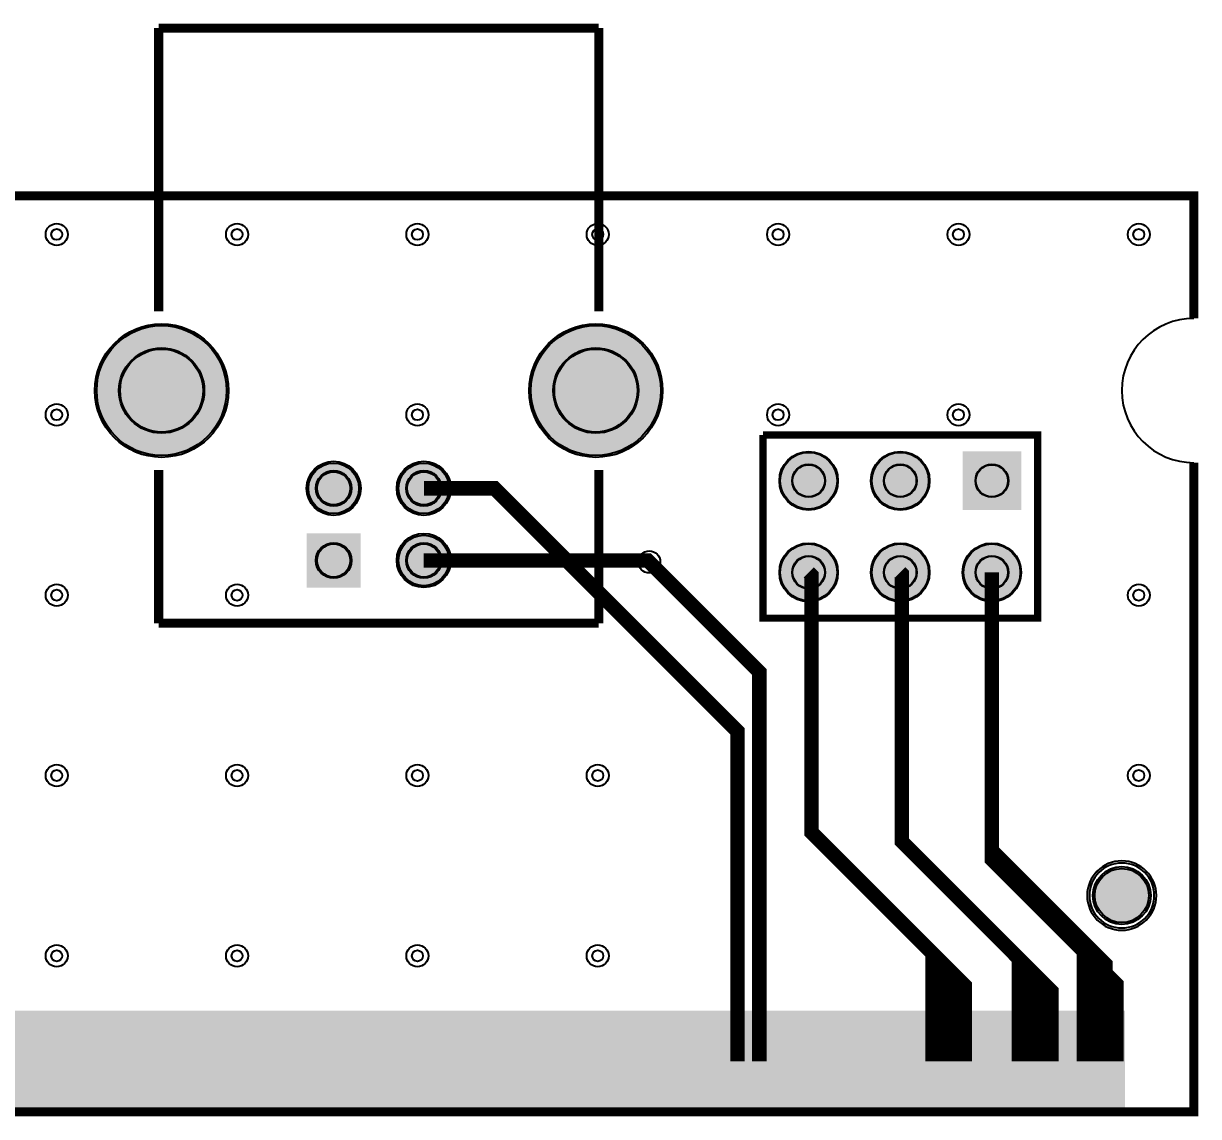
# Model space of a CAD drawing. Header units: millimetres. Extents: x -3.3 to 67.7, y -13.8 to 30.2.
# Drawn here: x 35.15 to 67.73, y -0.13 to 30.18 of the extents above; entities that cross this region are included whole.
import ezdxf

# ---------------------------------------------------------------- set-up
doc = ezdxf.new("R2010")
doc.units = ezdxf.units.MM
for name, color, linetype, true_color in [('BoardOutLine', 7, 'Continuous', 0xff00ff), ('BottomLayer', 7, 'Continuous', 0x0000ff), ('BottomPasteMaskLayer', 7, 'Continuous', 0x800000), ('BottomSolderMaskLayer', 7, 'Continuous', 0xaa00ff), ('Hole', 7, 'Continuous', 0x222222), ('Multi-Layer', 7, 'Continuous', 0xc0c0c0), ('TopLayer', 7, 'Continuous', 0xff0000), ('TopPasteMaskLayer', 7, 'Continuous', 0x808080), ('TopSilkLayer', 7, 'Continuous', 0xffcc00), ('TopSolderMaskLayer', 7, 'Continuous', 0x800080)]:
    doc.layers.add(name, color=color, linetype=linetype, true_color=true_color)

msp = doc.modelspace()

# ---------------------------------------------------------------- hatches: boundary and pattern name
at = {"layer": 'BottomLayer'}
for points in [[(35.226, 2.55), (35.676, 2.55), (35.676, 0.25), (35.226, 0.25)], [(35.826, 2.55), (36.276, 2.55), (36.276, 0.25), (35.826, 0.25)], [(36.426, 2.55), (36.876, 2.55), (36.876, 0.25), (36.426, 0.25)], [(37.026, 2.55), (37.476, 2.55), (37.476, 0.25), (37.026, 0.25)], [(37.626, 2.55), (38.076, 2.55), (38.076, 0.25), (37.626, 0.25)], [(38.226, 2.55), (38.676, 2.55), (38.676, 0.25), (38.226, 0.25)], [(38.826, 2.55), (39.276, 2.55), (39.276, 0.25), (38.826, 0.25)], [(39.426, 2.55), (39.876, 2.55), (39.876, 0.25), (39.426, 0.25)], [(40.026, 2.55), (40.476, 2.55), (40.476, 0.25), (40.026, 0.25)], [(40.626, 2.55), (41.076, 2.55), (41.076, 0.25), (40.626, 0.25)], [(41.226, 2.55), (41.676, 2.55), (41.676, 0.25), (41.226, 0.25)], [(41.826, 2.55), (42.276, 2.55), (42.276, 0.25), (41.826, 0.25)], [(42.426, 2.55), (42.876, 2.55), (42.876, 0.25), (42.426, 0.25)], [(43.026, 2.55), (43.476, 2.55), (43.476, 0.25), (43.026, 0.25)], [(43.626, 2.55), (44.076, 2.55), (44.076, 0.25), (43.626, 0.25)], [(44.226, 2.55), (44.676, 2.55), (44.676, 0.25), (44.226, 0.25)], [(44.826, 2.55), (45.276, 2.55), (45.276, 0.25), (44.826, 0.25)], [(45.426, 2.55), (45.876, 2.55), (45.876, 0.25), (45.426, 0.25)], [(46.026, 2.55), (46.476, 2.55), (46.476, 0.25), (46.026, 0.25)], [(46.626, 2.55), (47.076, 2.55), (47.076, 0.25), (46.626, 0.25)], [(47.226, 2.55), (47.676, 2.55), (47.676, 0.25), (47.226, 0.25)], [(47.826, 2.55), (48.276, 2.55), (48.276, 0.25), (47.826, 0.25)], [(48.426, 2.55), (48.876, 2.55), (48.876, 0.25), (48.426, 0.25)], [(49.026, 2.55), (49.476, 2.55), (49.476, 0.25), (49.026, 0.25)], [(49.626, 2.55), (50.076, 2.55), (50.076, 0.25), (49.626, 0.25)], [(50.226, 2.55), (50.676, 2.55), (50.676, 0.25), (50.226, 0.25)], [(50.826, 2.55), (51.276, 2.55), (51.276, 0.25), (50.826, 0.25)], [(51.426, 2.55), (51.876, 2.55), (51.876, 0.25), (51.426, 0.25)], [(52.026, 2.55), (52.476, 2.55), (52.476, 0.25), (52.026, 0.25)], [(52.626, 2.55), (53.076, 2.55), (53.076, 0.25), (52.626, 0.25)], [(53.226, 2.55), (53.676, 2.55), (53.676, 0.25), (53.226, 0.25)], [(53.826, 2.55), (54.276, 2.55), (54.276, 0.25), (53.826, 0.25)], [(54.426, 2.55), (54.876, 2.55), (54.876, 0.25), (54.426, 0.25)], [(55.026, 2.55), (55.476, 2.55), (55.476, 0.25), (55.026, 0.25)], [(55.626, 2.55), (56.076, 2.55), (56.076, 0.25), (55.626, 0.25)], [(56.226, 2.55), (56.676, 2.55), (56.676, 0.25), (56.226, 0.25)], [(56.826, 2.55), (57.276, 2.55), (57.276, 0.25), (56.826, 0.25)], [(57.426, 2.55), (57.876, 2.55), (57.876, 0.25), (57.426, 0.25)], [(58.026, 2.55), (58.476, 2.55), (58.476, 0.25), (58.026, 0.25)], [(58.626, 2.55), (59.076, 2.55), (59.076, 0.25), (58.626, 0.25)], [(59.226, 2.55), (59.676, 2.55), (59.676, 0.25), (59.226, 0.25)], [(59.826, 2.55), (60.276, 2.55), (60.276, 0.25), (59.826, 0.25)], [(60.426, 2.55), (60.876, 2.55), (60.876, 0.25), (60.426, 0.25)], [(61.026, 2.55), (61.476, 2.55), (61.476, 0.25), (61.026, 0.25)], [(61.626, 2.55), (62.076, 2.55), (62.076, 0.25), (61.626, 0.25)], [(62.226, 2.55), (62.676, 2.55), (62.676, 0.25), (62.226, 0.25)], [(62.826, 2.55), (63.276, 2.55), (63.276, 0.25), (62.826, 0.25)], [(63.426, 2.55), (63.876, 2.55), (63.876, 0.25), (63.426, 0.25)], [(64.026, 2.55), (64.476, 2.55), (64.476, 0.25), (64.026, 0.25)], [(64.626, 2.55), (65.076, 2.55), (65.076, 0.25), (64.626, 0.25)], [(65.226, 2.55), (65.676, 2.55), (65.676, 0.25), (65.226, 0.25)]]:
    msp.add_hatch(color=256, dxfattribs=at).paths.add_polyline_path(points)
at = {"layer": 'BottomPasteMaskLayer'}
for points in [[(35.226, 2.55), (35.676, 2.55), (35.676, 0.25), (35.226, 0.25)], [(35.826, 2.55), (36.276, 2.55), (36.276, 0.25), (35.826, 0.25)], [(36.426, 2.55), (36.876, 2.55), (36.876, 0.25), (36.426, 0.25)], [(37.026, 2.55), (37.476, 2.55), (37.476, 0.25), (37.026, 0.25)], [(37.626, 2.55), (38.076, 2.55), (38.076, 0.25), (37.626, 0.25)], [(38.226, 2.55), (38.676, 2.55), (38.676, 0.25), (38.226, 0.25)], [(38.826, 2.55), (39.276, 2.55), (39.276, 0.25), (38.826, 0.25)], [(39.426, 2.55), (39.876, 2.55), (39.876, 0.25), (39.426, 0.25)], [(40.026, 2.55), (40.476, 2.55), (40.476, 0.25), (40.026, 0.25)], [(40.626, 2.55), (41.076, 2.55), (41.076, 0.25), (40.626, 0.25)], [(41.226, 2.55), (41.676, 2.55), (41.676, 0.25), (41.226, 0.25)], [(41.826, 2.55), (42.276, 2.55), (42.276, 0.25), (41.826, 0.25)], [(42.426, 2.55), (42.876, 2.55), (42.876, 0.25), (42.426, 0.25)], [(43.026, 2.55), (43.476, 2.55), (43.476, 0.25), (43.026, 0.25)], [(43.626, 2.55), (44.076, 2.55), (44.076, 0.25), (43.626, 0.25)], [(44.226, 2.55), (44.676, 2.55), (44.676, 0.25), (44.226, 0.25)], [(44.826, 2.55), (45.276, 2.55), (45.276, 0.25), (44.826, 0.25)], [(45.426, 2.55), (45.876, 2.55), (45.876, 0.25), (45.426, 0.25)], [(46.026, 2.55), (46.476, 2.55), (46.476, 0.25), (46.026, 0.25)], [(46.626, 2.55), (47.076, 2.55), (47.076, 0.25), (46.626, 0.25)], [(47.226, 2.55), (47.676, 2.55), (47.676, 0.25), (47.226, 0.25)], [(47.826, 2.55), (48.276, 2.55), (48.276, 0.25), (47.826, 0.25)], [(48.426, 2.55), (48.876, 2.55), (48.876, 0.25), (48.426, 0.25)], [(49.026, 2.55), (49.476, 2.55), (49.476, 0.25), (49.026, 0.25)], [(49.626, 2.55), (50.076, 2.55), (50.076, 0.25), (49.626, 0.25)], [(50.226, 2.55), (50.676, 2.55), (50.676, 0.25), (50.226, 0.25)], [(50.826, 2.55), (51.276, 2.55), (51.276, 0.25), (50.826, 0.25)], [(51.426, 2.55), (51.876, 2.55), (51.876, 0.25), (51.426, 0.25)], [(52.026, 2.55), (52.476, 2.55), (52.476, 0.25), (52.026, 0.25)], [(52.626, 2.55), (53.076, 2.55), (53.076, 0.25), (52.626, 0.25)], [(53.226, 2.55), (53.676, 2.55), (53.676, 0.25), (53.226, 0.25)], [(53.826, 2.55), (54.276, 2.55), (54.276, 0.25), (53.826, 0.25)], [(54.426, 2.55), (54.876, 2.55), (54.876, 0.25), (54.426, 0.25)], [(55.026, 2.55), (55.476, 2.55), (55.476, 0.25), (55.026, 0.25)], [(55.626, 2.55), (56.076, 2.55), (56.076, 0.25), (55.626, 0.25)], [(56.226, 2.55), (56.676, 2.55), (56.676, 0.25), (56.226, 0.25)], [(56.826, 2.55), (57.276, 2.55), (57.276, 0.25), (56.826, 0.25)], [(57.426, 2.55), (57.876, 2.55), (57.876, 0.25), (57.426, 0.25)], [(58.026, 2.55), (58.476, 2.55), (58.476, 0.25), (58.026, 0.25)], [(58.626, 2.55), (59.076, 2.55), (59.076, 0.25), (58.626, 0.25)], [(59.226, 2.55), (59.676, 2.55), (59.676, 0.25), (59.226, 0.25)], [(59.826, 2.55), (60.276, 2.55), (60.276, 0.25), (59.826, 0.25)], [(60.426, 2.55), (60.876, 2.55), (60.876, 0.25), (60.426, 0.25)], [(61.026, 2.55), (61.476, 2.55), (61.476, 0.25), (61.026, 0.25)], [(61.626, 2.55), (62.076, 2.55), (62.076, 0.25), (61.626, 0.25)], [(62.226, 2.55), (62.676, 2.55), (62.676, 0.25), (62.226, 0.25)], [(62.826, 2.55), (63.276, 2.55), (63.276, 0.25), (62.826, 0.25)], [(63.426, 2.55), (63.876, 2.55), (63.876, 0.25), (63.426, 0.25)], [(64.026, 2.55), (64.476, 2.55), (64.476, 0.25), (64.026, 0.25)], [(64.626, 2.55), (65.076, 2.55), (65.076, 0.25), (64.626, 0.25)], [(65.226, 2.55), (65.676, 2.55), (65.676, 0.25), (65.226, 0.25)]]:
    msp.add_hatch(color=256, dxfattribs=at).paths.add_polyline_path(points)
at = {"layer": 'BottomSolderMaskLayer'}
for points in [[(37.129, 20, 1), (40.831, 20, 1)], [(49.169, 20, 1), (52.871, 20, 1)], [(56.107, 17.5, 1), (57.733, 17.5, 1)], [(58.647, 17.5, 1), (60.273, 17.5, 1)], [(62.813, 16.687), (61.187, 16.687), (61.187, 18.313), (62.813, 18.313)], [(42.999, 17.29, 1), (44.501, 17.29, 1)], [(45.499, 17.29, 1), (47.001, 17.29, 1)], [(44.501, 14.539), (42.999, 14.539), (42.999, 16.041), (44.501, 16.041)], [(45.499, 15.29, 1), (47.001, 15.29, 1)], [(56.107, 14.96, 1), (57.733, 14.96, 1)], [(58.647, 14.96, 1), (60.273, 14.96, 1)], [(61.187, 14.96, 1), (62.813, 14.96, 1)], [(64.801, 6, 1), (66.403, 6, 1)], [(35.216, 2.81), (35.686, 2.81), (35.686, -0.009), (35.216, -0.009)], [(35.816, 2.81), (36.286, 2.81), (36.286, -0.009), (35.816, -0.009)], [(36.416, 2.81), (36.886, 2.81), (36.886, -0.009), (36.416, -0.009)], [(37.016, 2.81), (37.486, 2.81), (37.486, -0.009), (37.016, -0.009)], [(37.616, 2.81), (38.086, 2.81), (38.086, -0.009), (37.616, -0.009)], [(38.216, 2.81), (38.686, 2.81), (38.686, -0.009), (38.216, -0.009)], [(38.816, 2.81), (39.286, 2.81), (39.286, -0.009), (38.816, -0.009)], [(39.416, 2.81), (39.886, 2.81), (39.886, -0.009), (39.416, -0.009)], [(40.016, 2.81), (40.486, 2.81), (40.486, -0.009), (40.016, -0.009)], [(40.616, 2.81), (41.086, 2.81), (41.086, -0.009), (40.616, -0.009)], [(41.216, 2.81), (41.686, 2.81), (41.686, -0.009), (41.216, -0.009)], [(41.816, 2.81), (42.286, 2.81), (42.286, -0.009), (41.816, -0.009)], [(42.416, 2.81), (42.886, 2.81), (42.886, -0.009), (42.416, -0.009)], [(43.016, 2.81), (43.486, 2.81), (43.486, -0.009), (43.016, -0.009)], [(43.616, 2.81), (44.086, 2.81), (44.086, -0.009), (43.616, -0.009)], [(44.216, 2.81), (44.686, 2.81), (44.686, -0.009), (44.216, -0.009)], [(44.816, 2.81), (45.286, 2.81), (45.286, -0.009), (44.816, -0.009)], [(45.416, 2.81), (45.886, 2.81), (45.886, -0.009), (45.416, -0.009)], [(46.016, 2.81), (46.486, 2.81), (46.486, -0.009), (46.016, -0.009)], [(46.616, 2.81), (47.086, 2.81), (47.086, -0.009), (46.616, -0.009)], [(47.216, 2.81), (47.686, 2.81), (47.686, -0.009), (47.216, -0.009)], [(47.816, 2.81), (48.286, 2.81), (48.286, -0.009), (47.816, -0.009)], [(48.416, 2.81), (48.886, 2.81), (48.886, -0.009), (48.416, -0.009)], [(49.016, 2.81), (49.486, 2.81), (49.486, -0.009), (49.016, -0.009)], [(49.616, 2.81), (50.086, 2.81), (50.086, -0.009), (49.616, -0.009)], [(50.216, 2.81), (50.686, 2.81), (50.686, -0.009), (50.216, -0.009)], [(50.816, 2.81), (51.286, 2.81), (51.286, -0.009), (50.816, -0.009)], [(51.416, 2.81), (51.886, 2.81), (51.886, -0.009), (51.416, -0.009)], [(52.016, 2.81), (52.486, 2.81), (52.486, -0.009), (52.016, -0.009)], [(52.616, 2.81), (53.086, 2.81), (53.086, -0.009), (52.616, -0.009)], [(53.216, 2.81), (53.686, 2.81), (53.686, -0.009), (53.216, -0.009)], [(53.816, 2.81), (54.286, 2.81), (54.286, -0.009), (53.816, -0.009)], [(54.416, 2.81), (54.886, 2.81), (54.886, -0.009), (54.416, -0.009)], [(55.016, 2.81), (55.486, 2.81), (55.486, -0.009), (55.016, -0.009)], [(55.616, 2.81), (56.086, 2.81), (56.086, -0.009), (55.616, -0.009)], [(56.216, 2.81), (56.686, 2.81), (56.686, -0.009), (56.216, -0.009)], [(56.816, 2.81), (57.286, 2.81), (57.286, -0.009), (56.816, -0.009)], [(57.416, 2.81), (57.886, 2.81), (57.886, -0.009), (57.416, -0.009)], [(58.016, 2.81), (58.486, 2.81), (58.486, -0.009), (58.016, -0.009)], [(58.616, 2.81), (59.086, 2.81), (59.086, -0.009), (58.616, -0.009)], [(59.216, 2.81), (59.686, 2.81), (59.686, -0.009), (59.216, -0.009)], [(59.816, 2.81), (60.286, 2.81), (60.286, -0.009), (59.816, -0.009)], [(60.416, 2.81), (60.886, 2.81), (60.886, -0.009), (60.416, -0.009)], [(61.016, 2.81), (61.486, 2.81), (61.486, -0.009), (61.016, -0.009)], [(61.616, 2.81), (62.086, 2.81), (62.086, -0.009), (61.616, -0.009)], [(62.216, 2.81), (62.686, 2.81), (62.686, -0.009), (62.216, -0.009)], [(62.816, 2.81), (63.286, 2.81), (63.286, -0.009), (62.816, -0.009)], [(63.416, 2.81), (63.886, 2.81), (63.886, -0.009), (63.416, -0.009)], [(64.016, 2.81), (64.486, 2.81), (64.486, -0.009), (64.016, -0.009)], [(64.616, 2.81), (65.086, 2.81), (65.086, -0.009), (64.616, -0.009)], [(65.216, 2.81), (65.686, 2.81), (65.686, -0.009), (65.216, -0.009)]]:
    msp.add_hatch(color=256, dxfattribs=at).paths.add_polyline_path(points)
at = {"layer": 'Multi-Layer'}
for points in [[(37.18, 20, 1), (40.78, 20, 1)], [(49.22, 20, 1), (52.82, 20, 1)], [(56.133, 17.5, 1), (57.707, 17.5, 1)], [(58.673, 17.5, 1), (60.247, 17.5, 1)], [(62.787, 16.713), (61.213, 16.713), (61.213, 18.287), (62.787, 18.287)], [(43.05, 17.29, 1), (44.45, 17.29, 1)], [(45.55, 17.29, 1), (46.95, 17.29, 1)], [(44.45, 14.59), (43.05, 14.59), (43.05, 15.99), (44.45, 15.99)], [(45.55, 15.29, 1), (46.95, 15.29, 1)], [(56.133, 14.96, 1), (57.707, 14.96, 1)], [(58.673, 14.96, 1), (60.247, 14.96, 1)], [(61.213, 14.96, 1), (62.787, 14.96, 1)], [(64.852, 6, 1), (66.352, 6, 1)]]:
    msp.add_hatch(color=256, dxfattribs=at).paths.add_polyline_path(points)
at = {"layer": 'TopLayer'}
for points in [[(34.926, 2.55), (35.376, 2.55), (35.376, 0.25), (34.926, 0.25)], [(35.526, 2.55), (35.976, 2.55), (35.976, 0.25), (35.526, 0.25)], [(36.126, 2.55), (36.576, 2.55), (36.576, 0.25), (36.126, 0.25)], [(36.726, 2.55), (37.176, 2.55), (37.176, 0.25), (36.726, 0.25)], [(37.326, 2.55), (37.776, 2.55), (37.776, 0.25), (37.326, 0.25)], [(37.926, 2.55), (38.376, 2.55), (38.376, 0.25), (37.926, 0.25)], [(38.526, 2.55), (38.976, 2.55), (38.976, 0.25), (38.526, 0.25)], [(39.126, 2.55), (39.576, 2.55), (39.576, 0.25), (39.126, 0.25)], [(39.726, 2.55), (40.176, 2.55), (40.176, 0.25), (39.726, 0.25)], [(40.326, 2.55), (40.776, 2.55), (40.776, 0.25), (40.326, 0.25)], [(40.926, 2.55), (41.376, 2.55), (41.376, 0.25), (40.926, 0.25)], [(41.526, 2.55), (41.976, 2.55), (41.976, 0.25), (41.526, 0.25)], [(42.126, 2.55), (42.576, 2.55), (42.576, 0.25), (42.126, 0.25)], [(42.726, 2.55), (43.176, 2.55), (43.176, 0.25), (42.726, 0.25)], [(43.326, 2.55), (43.776, 2.55), (43.776, 0.25), (43.326, 0.25)], [(43.926, 2.55), (44.376, 2.55), (44.376, 0.25), (43.926, 0.25)], [(44.526, 2.55), (44.976, 2.55), (44.976, 0.25), (44.526, 0.25)], [(45.126, 2.55), (45.576, 2.55), (45.576, 0.25), (45.126, 0.25)], [(45.726, 2.55), (46.176, 2.55), (46.176, 0.25), (45.726, 0.25)], [(46.326, 2.55), (46.776, 2.55), (46.776, 0.25), (46.326, 0.25)], [(46.926, 2.55), (47.376, 2.55), (47.376, 0.25), (46.926, 0.25)], [(47.526, 2.55), (47.976, 2.55), (47.976, 0.25), (47.526, 0.25)], [(48.126, 2.55), (48.576, 2.55), (48.576, 0.25), (48.126, 0.25)], [(48.726, 2.55), (49.176, 2.55), (49.176, 0.25), (48.726, 0.25)], [(49.326, 2.55), (49.776, 2.55), (49.776, 0.25), (49.326, 0.25)], [(49.926, 2.55), (50.376, 2.55), (50.376, 0.25), (49.926, 0.25)], [(50.526, 2.55), (50.976, 2.55), (50.976, 0.25), (50.526, 0.25)], [(51.126, 2.55), (51.576, 2.55), (51.576, 0.25), (51.126, 0.25)], [(51.726, 2.55), (52.176, 2.55), (52.176, 0.25), (51.726, 0.25)], [(52.326, 2.55), (52.776, 2.55), (52.776, 0.25), (52.326, 0.25)], [(52.926, 2.55), (53.376, 2.55), (53.376, 0.25), (52.926, 0.25)], [(53.526, 2.55), (53.976, 2.55), (53.976, 0.25), (53.526, 0.25)], [(54.126, 2.55), (54.576, 2.55), (54.576, 0.25), (54.126, 0.25)], [(54.726, 2.55), (55.176, 2.55), (55.176, 0.25), (54.726, 0.25)], [(55.326, 2.55), (55.776, 2.55), (55.776, 0.25), (55.326, 0.25)], [(55.926, 2.55), (56.376, 2.55), (56.376, 0.25), (55.926, 0.25)], [(56.526, 2.55), (56.976, 2.55), (56.976, 0.25), (56.526, 0.25)], [(57.126, 2.55), (57.576, 2.55), (57.576, 0.25), (57.126, 0.25)], [(57.726, 2.55), (58.176, 2.55), (58.176, 0.25), (57.726, 0.25)], [(58.326, 2.55), (58.776, 2.55), (58.776, 0.25), (58.326, 0.25)], [(58.926, 2.55), (59.376, 2.55), (59.376, 0.25), (58.926, 0.25)], [(59.526, 2.55), (59.976, 2.55), (59.976, 0.25), (59.526, 0.25)], [(60.126, 2.55), (60.576, 2.55), (60.576, 0.25), (60.126, 0.25)], [(60.726, 2.55), (61.176, 2.55), (61.176, 0.25), (60.726, 0.25)], [(61.326, 2.55), (61.776, 2.55), (61.776, 0.25), (61.326, 0.25)], [(61.926, 2.55), (62.376, 2.55), (62.376, 0.25), (61.926, 0.25)], [(62.526, 2.55), (62.976, 2.55), (62.976, 0.25), (62.526, 0.25)], [(63.126, 2.55), (63.576, 2.55), (63.576, 0.25), (63.126, 0.25)], [(63.726, 2.55), (64.176, 2.55), (64.176, 0.25), (63.726, 0.25)], [(64.326, 2.55), (64.776, 2.55), (64.776, 0.25), (64.326, 0.25)], [(64.926, 2.55), (65.376, 2.55), (65.376, 0.25), (64.926, 0.25)]]:
    msp.add_hatch(color=256, dxfattribs=at).paths.add_polyline_path(points)
at = {"layer": 'TopPasteMaskLayer'}
for points in [[(34.926, 2.55), (35.376, 2.55), (35.376, 0.25), (34.926, 0.25)], [(35.526, 2.55), (35.976, 2.55), (35.976, 0.25), (35.526, 0.25)], [(36.126, 2.55), (36.576, 2.55), (36.576, 0.25), (36.126, 0.25)], [(36.726, 2.55), (37.176, 2.55), (37.176, 0.25), (36.726, 0.25)], [(37.326, 2.55), (37.776, 2.55), (37.776, 0.25), (37.326, 0.25)], [(37.926, 2.55), (38.376, 2.55), (38.376, 0.25), (37.926, 0.25)], [(38.526, 2.55), (38.976, 2.55), (38.976, 0.25), (38.526, 0.25)], [(39.126, 2.55), (39.576, 2.55), (39.576, 0.25), (39.126, 0.25)], [(39.726, 2.55), (40.176, 2.55), (40.176, 0.25), (39.726, 0.25)], [(40.326, 2.55), (40.776, 2.55), (40.776, 0.25), (40.326, 0.25)], [(40.926, 2.55), (41.376, 2.55), (41.376, 0.25), (40.926, 0.25)], [(41.526, 2.55), (41.976, 2.55), (41.976, 0.25), (41.526, 0.25)], [(42.126, 2.55), (42.576, 2.55), (42.576, 0.25), (42.126, 0.25)], [(42.726, 2.55), (43.176, 2.55), (43.176, 0.25), (42.726, 0.25)], [(43.326, 2.55), (43.776, 2.55), (43.776, 0.25), (43.326, 0.25)], [(43.926, 2.55), (44.376, 2.55), (44.376, 0.25), (43.926, 0.25)], [(44.526, 2.55), (44.976, 2.55), (44.976, 0.25), (44.526, 0.25)], [(45.126, 2.55), (45.576, 2.55), (45.576, 0.25), (45.126, 0.25)], [(45.726, 2.55), (46.176, 2.55), (46.176, 0.25), (45.726, 0.25)], [(46.326, 2.55), (46.776, 2.55), (46.776, 0.25), (46.326, 0.25)], [(46.926, 2.55), (47.376, 2.55), (47.376, 0.25), (46.926, 0.25)], [(47.526, 2.55), (47.976, 2.55), (47.976, 0.25), (47.526, 0.25)], [(48.126, 2.55), (48.576, 2.55), (48.576, 0.25), (48.126, 0.25)], [(48.726, 2.55), (49.176, 2.55), (49.176, 0.25), (48.726, 0.25)], [(49.326, 2.55), (49.776, 2.55), (49.776, 0.25), (49.326, 0.25)], [(49.926, 2.55), (50.376, 2.55), (50.376, 0.25), (49.926, 0.25)], [(50.526, 2.55), (50.976, 2.55), (50.976, 0.25), (50.526, 0.25)], [(51.126, 2.55), (51.576, 2.55), (51.576, 0.25), (51.126, 0.25)], [(51.726, 2.55), (52.176, 2.55), (52.176, 0.25), (51.726, 0.25)], [(52.326, 2.55), (52.776, 2.55), (52.776, 0.25), (52.326, 0.25)], [(52.926, 2.55), (53.376, 2.55), (53.376, 0.25), (52.926, 0.25)], [(53.526, 2.55), (53.976, 2.55), (53.976, 0.25), (53.526, 0.25)], [(54.126, 2.55), (54.576, 2.55), (54.576, 0.25), (54.126, 0.25)], [(54.726, 2.55), (55.176, 2.55), (55.176, 0.25), (54.726, 0.25)], [(55.326, 2.55), (55.776, 2.55), (55.776, 0.25), (55.326, 0.25)], [(55.926, 2.55), (56.376, 2.55), (56.376, 0.25), (55.926, 0.25)], [(56.526, 2.55), (56.976, 2.55), (56.976, 0.25), (56.526, 0.25)], [(57.126, 2.55), (57.576, 2.55), (57.576, 0.25), (57.126, 0.25)], [(57.726, 2.55), (58.176, 2.55), (58.176, 0.25), (57.726, 0.25)], [(58.326, 2.55), (58.776, 2.55), (58.776, 0.25), (58.326, 0.25)], [(58.926, 2.55), (59.376, 2.55), (59.376, 0.25), (58.926, 0.25)], [(59.526, 2.55), (59.976, 2.55), (59.976, 0.25), (59.526, 0.25)], [(60.126, 2.55), (60.576, 2.55), (60.576, 0.25), (60.126, 0.25)], [(60.726, 2.55), (61.176, 2.55), (61.176, 0.25), (60.726, 0.25)], [(61.326, 2.55), (61.776, 2.55), (61.776, 0.25), (61.326, 0.25)], [(61.926, 2.55), (62.376, 2.55), (62.376, 0.25), (61.926, 0.25)], [(62.526, 2.55), (62.976, 2.55), (62.976, 0.25), (62.526, 0.25)], [(63.126, 2.55), (63.576, 2.55), (63.576, 0.25), (63.126, 0.25)], [(63.726, 2.55), (64.176, 2.55), (64.176, 0.25), (63.726, 0.25)], [(64.326, 2.55), (64.776, 2.55), (64.776, 0.25), (64.326, 0.25)], [(64.926, 2.55), (65.376, 2.55), (65.376, 0.25), (64.926, 0.25)]]:
    msp.add_hatch(color=256, dxfattribs=at).paths.add_polyline_path(points)
at = {"layer": 'TopSolderMaskLayer'}
for points in [[(37.129, 20, 1), (40.831, 20, 1)], [(49.169, 20, 1), (52.871, 20, 1)], [(56.107, 17.5, 1), (57.733, 17.5, 1)], [(58.647, 17.5, 1), (60.273, 17.5, 1)], [(62.813, 16.687), (61.187, 16.687), (61.187, 18.313), (62.813, 18.313)], [(42.999, 17.29, 1), (44.501, 17.29, 1)], [(45.499, 17.29, 1), (47.001, 17.29, 1)], [(44.501, 14.539), (42.999, 14.539), (42.999, 16.041), (44.501, 16.041)], [(45.499, 15.29, 1), (47.001, 15.29, 1)], [(56.107, 14.96, 1), (57.733, 14.96, 1)], [(58.647, 14.96, 1), (60.273, 14.96, 1)], [(61.187, 14.96, 1), (62.813, 14.96, 1)], [(64.801, 6, 1), (66.403, 6, 1)], [(34.916, 2.81), (35.386, 2.81), (35.386, -0.009), (34.916, -0.009)], [(35.516, 2.81), (35.986, 2.81), (35.986, -0.009), (35.516, -0.009)], [(36.116, 2.81), (36.586, 2.81), (36.586, -0.009), (36.116, -0.009)], [(36.716, 2.81), (37.186, 2.81), (37.186, -0.009), (36.716, -0.009)], [(37.316, 2.81), (37.786, 2.81), (37.786, -0.009), (37.316, -0.009)], [(37.916, 2.81), (38.386, 2.81), (38.386, -0.009), (37.916, -0.009)], [(38.516, 2.81), (38.986, 2.81), (38.986, -0.009), (38.516, -0.009)], [(39.116, 2.81), (39.586, 2.81), (39.586, -0.009), (39.116, -0.009)], [(39.716, 2.81), (40.186, 2.81), (40.186, -0.009), (39.716, -0.009)], [(40.316, 2.81), (40.786, 2.81), (40.786, -0.009), (40.316, -0.009)], [(40.916, 2.81), (41.386, 2.81), (41.386, -0.009), (40.916, -0.009)], [(41.516, 2.81), (41.986, 2.81), (41.986, -0.009), (41.516, -0.009)], [(42.116, 2.81), (42.586, 2.81), (42.586, -0.009), (42.116, -0.009)], [(42.716, 2.81), (43.186, 2.81), (43.186, -0.009), (42.716, -0.009)], [(43.316, 2.81), (43.786, 2.81), (43.786, -0.009), (43.316, -0.009)], [(43.916, 2.81), (44.386, 2.81), (44.386, -0.009), (43.916, -0.009)], [(44.516, 2.81), (44.986, 2.81), (44.986, -0.009), (44.516, -0.009)], [(45.116, 2.81), (45.586, 2.81), (45.586, -0.009), (45.116, -0.009)], [(45.716, 2.81), (46.186, 2.81), (46.186, -0.009), (45.716, -0.009)], [(46.316, 2.81), (46.786, 2.81), (46.786, -0.009), (46.316, -0.009)], [(46.916, 2.81), (47.386, 2.81), (47.386, -0.009), (46.916, -0.009)], [(47.516, 2.81), (47.986, 2.81), (47.986, -0.009), (47.516, -0.009)], [(48.116, 2.81), (48.586, 2.81), (48.586, -0.009), (48.116, -0.009)], [(48.716, 2.81), (49.186, 2.81), (49.186, -0.009), (48.716, -0.009)], [(49.316, 2.81), (49.786, 2.81), (49.786, -0.009), (49.316, -0.009)], [(49.916, 2.81), (50.386, 2.81), (50.386, -0.009), (49.916, -0.009)], [(50.516, 2.81), (50.986, 2.81), (50.986, -0.009), (50.516, -0.009)], [(51.116, 2.81), (51.586, 2.81), (51.586, -0.009), (51.116, -0.009)], [(51.716, 2.81), (52.186, 2.81), (52.186, -0.009), (51.716, -0.009)], [(52.316, 2.81), (52.786, 2.81), (52.786, -0.009), (52.316, -0.009)], [(52.916, 2.81), (53.386, 2.81), (53.386, -0.009), (52.916, -0.009)], [(53.516, 2.81), (53.986, 2.81), (53.986, -0.009), (53.516, -0.009)], [(54.116, 2.81), (54.586, 2.81), (54.586, -0.009), (54.116, -0.009)], [(54.716, 2.81), (55.186, 2.81), (55.186, -0.009), (54.716, -0.009)], [(55.316, 2.81), (55.786, 2.81), (55.786, -0.009), (55.316, -0.009)], [(55.916, 2.81), (56.386, 2.81), (56.386, -0.009), (55.916, -0.009)], [(56.516, 2.81), (56.986, 2.81), (56.986, -0.009), (56.516, -0.009)], [(57.116, 2.81), (57.586, 2.81), (57.586, -0.009), (57.116, -0.009)], [(57.716, 2.81), (58.186, 2.81), (58.186, -0.009), (57.716, -0.009)], [(58.316, 2.81), (58.786, 2.81), (58.786, -0.009), (58.316, -0.009)], [(58.916, 2.81), (59.386, 2.81), (59.386, -0.009), (58.916, -0.009)], [(59.516, 2.81), (59.986, 2.81), (59.986, -0.009), (59.516, -0.009)], [(60.116, 2.81), (60.586, 2.81), (60.586, -0.009), (60.116, -0.009)], [(60.716, 2.81), (61.186, 2.81), (61.186, -0.009), (60.716, -0.009)], [(61.316, 2.81), (61.786, 2.81), (61.786, -0.009), (61.316, -0.009)], [(61.916, 2.81), (62.386, 2.81), (62.386, -0.009), (61.916, -0.009)], [(62.516, 2.81), (62.986, 2.81), (62.986, -0.009), (62.516, -0.009)], [(63.116, 2.81), (63.586, 2.81), (63.586, -0.009), (63.116, -0.009)], [(63.716, 2.81), (64.186, 2.81), (64.186, -0.009), (63.716, -0.009)], [(64.316, 2.81), (64.786, 2.81), (64.786, -0.009), (64.316, -0.009)], [(64.916, 2.81), (65.386, 2.81), (65.386, -0.009), (64.916, -0.009)]]:
    msp.add_hatch(color=256, dxfattribs=at).paths.add_polyline_path(points)

# ---------------------------------------------------------------- linework, layer by layer
at = {"layer": 'BoardOutLine', "const_width": 0.254}
for points in [[(0.001, 22.001), (0.001, 25.401), (67.601, 25.401), (67.601, 22.001)], [(67.601, 18.001), (67.601, 0.001), (15.851, 0.001), (15.851, 3.501)]]:
    msp.add_lwpolyline(points, dxfattribs=at)
at = {"layer": 'BoardOutLine'}
msp.add_arc((67.601, 20.001), 2, 90, 270, dxfattribs=at)
at = {"layer": 'BottomLayer', "const_width": 0.4}
for points in [[(46.25, 15.29), (52.46, 15.29), (52.5, 15.25)], [(60.651, 1.4), (60.651, 4.099), (57, 7.75), (57, 14.88), (56.92, 14.96)], [(63.052, 1.4), (63.052, 3.948), (59.5, 7.5), (59.5, 14.92), (59.46, 14.96)], [(64.851, 1.4), (64.851, 4.148), (61.999, 7), (61.999, 14.961)], [(61.251, 1.4), (61.251, 3.499), (58.876, 5.874)], [(63.651, 1.4), (63.651, 3.349), (61.507, 5.493)], [(65.451, 1.4), (65.451, 3.548), (63.434, 5.565)]]:
    msp.add_lwpolyline(points, dxfattribs=at)
at = {"layer": 'BottomSolderMaskLayer'}
for points in [[(65.602, 6.961), (65.602, 6.961)], [(65.602, 5.039), (65.602, 5.039)]]:
    msp.add_lwpolyline(points, close=True, dxfattribs=at)
for centre, radius in [((38.98, 20), 1.851), ((51.02, 20), 1.851), ((38.98, 20), 1.182), ((51.02, 20), 1.182), ((56.92, 17.5), 0.813), ((59.46, 17.5), 0.813), ((43.75, 17.29), 0.751), ((46.25, 17.29), 0.751), ((56.92, 17.5), 0.459), ((59.46, 17.5), 0.459), ((62, 17.5), 0.459), ((43.75, 17.29), 0.493), ((46.25, 17.29), 0.493), ((46.25, 15.29), 0.751), ((43.75, 15.29), 0.493), ((46.25, 15.29), 0.493), ((56.92, 14.96), 0.813), ((59.46, 14.96), 0.813), ((62, 14.96), 0.813), ((56.92, 14.96), 0.459), ((59.46, 14.96), 0.459), ((62, 14.96), 0.459), ((65.602, 6), 0.801)]:
    msp.add_circle(centre, radius, dxfattribs=at)
for start, end in [(90, 270), (270, 90)]:
    msp.add_arc((65.602, 6), 0.961, start, end, dxfattribs=at)
at = {"layer": 'Hole'}
for centre, radius in [((36.073, 24.328), 0.153), ((41.073, 24.328), 0.153), ((46.073, 24.328), 0.153), ((51.073, 24.328), 0.153), ((56.073, 24.328), 0.153), ((61.073, 24.328), 0.153), ((66.073, 24.328), 0.153), ((36.073, 19.328), 0.153), ((46.073, 19.328), 0.153), ((56.073, 19.328), 0.153), ((61.073, 19.328), 0.153), ((52.5, 15.25), 0.152), ((36.073, 14.328), 0.153), ((41.073, 14.328), 0.153), ((66.073, 14.328), 0.153), ((36.073, 9.328), 0.153), ((41.073, 9.328), 0.153), ((46.073, 9.328), 0.153), ((51.073, 9.328), 0.153), ((66.073, 9.328), 0.153), ((36.073, 4.328), 0.153), ((41.073, 4.328), 0.153), ((46.073, 4.328), 0.153), ((51.073, 4.328), 0.153)]:
    msp.add_circle(centre, radius, dxfattribs=at)
at = {"layer": 'Multi-Layer'}
for points in [[(65.602, 6.9), (65.602, 6.9)], [(65.602, 5.1), (65.602, 5.1)]]:
    msp.add_lwpolyline(points, close=True, dxfattribs=at)
for centre, radius in [((36.073, 24.328), 0.305), ((41.073, 24.328), 0.305), ((46.073, 24.328), 0.305), ((51.073, 24.328), 0.305), ((56.073, 24.328), 0.305), ((61.073, 24.328), 0.305), ((66.073, 24.328), 0.305), ((38.98, 20), 1.8), ((51.02, 20), 1.8), ((38.98, 20), 1.15), ((51.02, 20), 1.15), ((36.073, 19.328), 0.305), ((46.073, 19.328), 0.305), ((56.073, 19.328), 0.305), ((61.073, 19.328), 0.305), ((56.92, 17.5), 0.787), ((59.46, 17.5), 0.787), ((43.75, 17.29), 0.7), ((46.25, 17.29), 0.7), ((56.92, 17.5), 0.445), ((59.46, 17.5), 0.445), ((62, 17.5), 0.445), ((43.75, 17.29), 0.46), ((46.25, 17.29), 0.46), ((46.25, 15.29), 0.7), ((43.75, 15.29), 0.46), ((46.25, 15.29), 0.46), ((56.92, 14.96), 0.787), ((59.46, 14.96), 0.787), ((62, 14.96), 0.787), ((52.5, 15.25), 0.305), ((56.92, 14.96), 0.445), ((59.46, 14.96), 0.445), ((62, 14.96), 0.445), ((36.073, 14.328), 0.305), ((41.073, 14.328), 0.305), ((66.073, 14.328), 0.305), ((36.073, 9.328), 0.305), ((41.073, 9.328), 0.305), ((46.073, 9.328), 0.305), ((51.073, 9.328), 0.305), ((66.073, 9.328), 0.305), ((65.602, 6), 0.75), ((36.073, 4.328), 0.305), ((41.073, 4.328), 0.305), ((46.073, 4.328), 0.305), ((51.073, 4.328), 0.305)]:
    msp.add_circle(centre, radius, dxfattribs=at)
for start, end in [(90, 270), (270, 90)]:
    msp.add_arc((65.602, 6), 0.9, start, end, dxfattribs=at)
at = {"layer": 'TopLayer', "const_width": 0.4}
for points in [[(54.95, 1.4), (54.95, 10.549), (48.209, 17.29), (46.251, 17.29)], [(55.551, 1.4), (55.551, 12.199), (52.5, 15.25), (52.5, 15.25)], [(60.352, 1.4), (60.352, 4.398), (57, 7.75), (57, 14.88), (56.92, 14.96)], [(62.751, 1.4), (62.751, 4.247), (59.5, 7.501), (59.5, 14.92), (59.459, 14.961)], [(64.55, 1.4), (64.55, 4.7), (62, 7.25), (62, 14.96)], [(60.951, 1.4), (60.951, 3.799), (58.964, 5.786)], [(63.35, 1.4), (63.35, 3.647), (61.532, 5.466)], [(65.152, 1.4), (65.152, 4.098), (64.097, 5.153)]]:
    msp.add_lwpolyline(points, dxfattribs=at)
at = {"layer": 'TopSilkLayer'}
for points, const_width in [([(38.9, 22.2), (38.9, 30.05)], 0.254), ([(51.1, 30.05), (38.9, 30.05)], 0.254), ([(51.1, 22.2), (51.1, 30.05)], 0.254), ([(55.65, 18.77), (55.65, 13.69), (63.27, 13.69), (63.27, 18.77), (55.65, 18.77), (60.518, 18.77)], 0.203), ([(38.9, 17.8), (38.9, 13.55)], 0.254), ([(51.1, 17.8), (51.1, 13.55)], 0.254), ([(51.1, 13.55), (38.9, 13.55)], 0.254)]:
    msp.add_lwpolyline(points, dxfattribs=dict(at, const_width=const_width))
at = {"layer": 'TopSolderMaskLayer'}
for points in [[(65.602, 6.961), (65.602, 6.961)], [(65.602, 5.039), (65.602, 5.039)]]:
    msp.add_lwpolyline(points, close=True, dxfattribs=at)
for centre, radius in [((38.98, 20), 1.851), ((51.02, 20), 1.851), ((38.98, 20), 1.182), ((51.02, 20), 1.182), ((56.92, 17.5), 0.813), ((59.46, 17.5), 0.813), ((43.75, 17.29), 0.751), ((46.25, 17.29), 0.751), ((56.92, 17.5), 0.459), ((59.46, 17.5), 0.459), ((62, 17.5), 0.459), ((43.75, 17.29), 0.493), ((46.25, 17.29), 0.493), ((46.25, 15.29), 0.751), ((43.75, 15.29), 0.493), ((46.25, 15.29), 0.493), ((56.92, 14.96), 0.813), ((59.46, 14.96), 0.813), ((62, 14.96), 0.813), ((56.92, 14.96), 0.459), ((59.46, 14.96), 0.459), ((62, 14.96), 0.459), ((65.602, 6), 0.801)]:
    msp.add_circle(centre, radius, dxfattribs=at)
for start, end in [(90, 270), (270, 90)]:
    msp.add_arc((65.602, 6), 0.961, start, end, dxfattribs=at)

doc.saveas('drawing.dxf')
